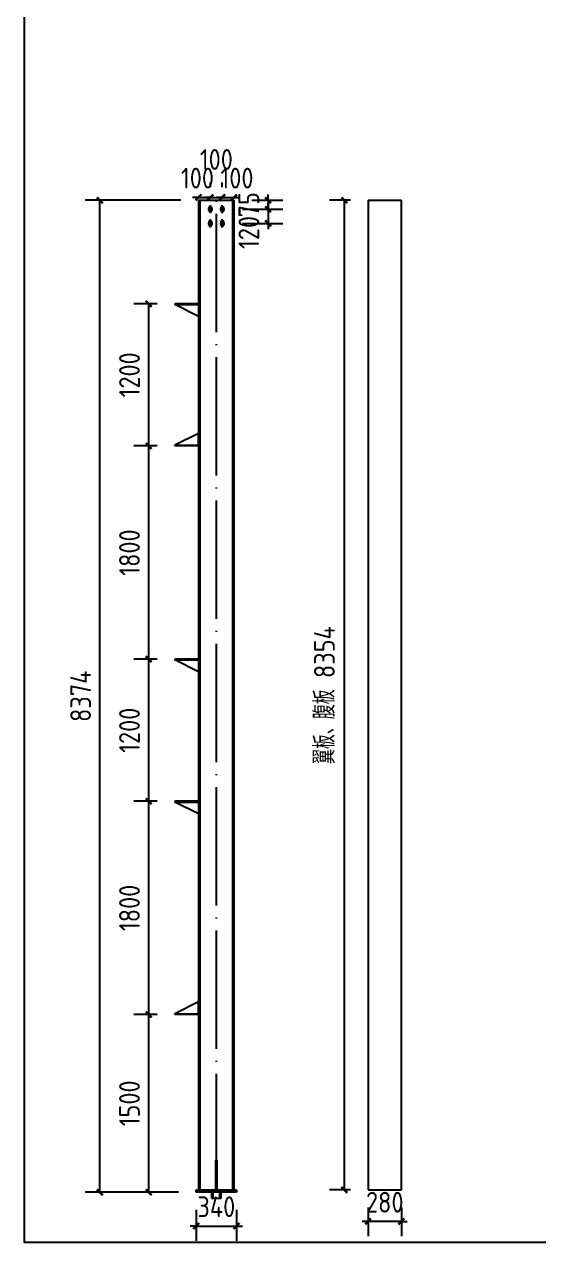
# Model space of a CAD drawing. Extents: x 102162 to 621267, y -39398 to 328893.
# Drawn here: x 354612 to 363292, y 233602 to 254171 of the extents above; entities that cross this region are included whole.
import ezdxf

# ---------------------------------------------------------------- set-up
doc = ezdxf.new("R2010")
doc.units = 0
doc.header["$LTSCALE"] = 1000
doc.header["$MEASUREMENT"] = 0
doc.linetypes.add('DOTE', pattern=[2.42, 2, -0.2, 0.02, -0.2])
doc.styles.get("Standard").update_dxf_attribs({"font": 'gbenor.shx', "bigfont": 'gbcbig.shx'})
doc.dimstyles.get("Standard").update_dxf_attribs({"dimscale": 100, "dimtxt": 3.5, "dimasz": 1, "dimexe": 2.5, "dimexo": 3, "dimgap": 1.5, "dimtad": 1, "dimdec": 0, "dimzin": 0, "dimdsep": 46, "dimtxsty": 'Standard', "dimblk": 'ARCHTICK', "dimcen": 0.09, "dimadec": 0, "dimazin": 0, "dimtfac": 1, "dimtdec": 0, "dimtix": 1, "dimtmove": 2, "dimatfit": 3, "dimfxl": 1, "dimtolj": 1, "dimtzin": 0, "dimarcsym": 0})

# ---------------------------------------------------------------- blocks, each defined once
blk = doc.blocks.new('_ArchTick')
at = {"color": 0, "linetype": 'ByBlock', "const_width": 0.4}
blk.add_lwpolyline([(-0.5, -0.5), (0.5, 0.5)], dxfattribs=at)
blk = doc.blocks.new('*D1319')
at = {"color": 0, "lineweight": -2}
for p, q in [((357552, 251501), (357552, 251500)), ((357752, 251421), (357752, 251500)), ((357552, 251250), (357452, 251250)), ((357552, 251250), (357752, 251250)), ((357752, 251250), (357852, 251250))]:
    blk.add_line(p, q, dxfattribs=at)
at = {"layer": 'Defpoints', "color": 0}
for p in [(357552, 251201), (357752, 251250), (357752, 251121)]:
    blk.add_point(p, dxfattribs=at)
at = {"color": 0, "lineweight": -2, "xscale": 100, "yscale": 100, "zscale": 100}
blk.add_blockref('_ArchTick', (357552, 251250), dxfattribs=at)
at = {"color": 0, "lineweight": -2, "xscale": 100, "yscale": 100, "zscale": 100, "rotation": 180}
blk.add_blockref('_ArchTick', (357752, 251250), dxfattribs=at)
at = {"color": 0, "insert": (357533, 251575), "char_height": 350, "attachment_point": 5}
blk.add_mtext('\\A1;100', dxfattribs=at)
blk = doc.blocks.new('*D1320')
at = {"color": 0, "lineweight": -2}
for p, q in [((357752, 251421), (357752, 251500)), ((357952, 251421), (357952, 251500)), ((357752, 251250), (357652, 251250)), ((357752, 251250), (357952, 251250)), ((357952, 251250), (358052, 251250))]:
    blk.add_line(p, q, dxfattribs=at)
at = {"layer": 'Defpoints', "color": 0}
for p in [(357952, 251250), (357752, 251121), (357952, 251121)]:
    blk.add_point(p, dxfattribs=at)
at = {"color": 0, "lineweight": -2, "xscale": 100, "yscale": 100, "zscale": 100}
blk.add_blockref('_ArchTick', (357752, 251250), dxfattribs=at)
at = {"color": 0, "lineweight": -2, "xscale": 100, "yscale": 100, "zscale": 100, "rotation": 180}
blk.add_blockref('_ArchTick', (357952, 251250), dxfattribs=at)
at = {"color": 0, "insert": (357852, 251890), "char_height": 350, "attachment_point": 5}
blk.add_mtext('\\A1;100', dxfattribs=at)
blk = doc.blocks.new('*D1321')
at = {"color": 0, "lineweight": -2}
for p, q in [((357952, 251421), (357952, 251500)), ((358152, 251501), (358152, 251500)), ((357952, 251250), (357852, 251250)), ((357952, 251250), (358152, 251250)), ((358152, 251250), (358252, 251250))]:
    blk.add_line(p, q, dxfattribs=at)
at = {"layer": 'Defpoints', "color": 0}
for p in [(358152, 251250), (358152, 251201), (357952, 251121)]:
    blk.add_point(p, dxfattribs=at)
at = {"color": 0, "lineweight": -2, "xscale": 100, "yscale": 100, "zscale": 100}
blk.add_blockref('_ArchTick', (357952, 251250), dxfattribs=at)
at = {"color": 0, "lineweight": -2, "xscale": 100, "yscale": 100, "zscale": 100, "rotation": 180}
blk.add_blockref('_ArchTick', (358152, 251250), dxfattribs=at)
at = {"color": 0, "insert": (358200, 251575), "char_height": 350, "attachment_point": 5}
blk.add_mtext('\\A1;100', dxfattribs=at)
blk = doc.blocks.new('*D1322')
at = {"color": 0, "lineweight": -2}
for p, q in [((356852, 237453), (356461, 237453)), ((356711, 234453), (356711, 237453)), ((357212, 234453), (356461, 234453))]:
    blk.add_line(p, q, dxfattribs=at)
at = {"layer": 'Defpoints', "color": 0}
for p in [(356711, 237453), (357152, 237453), (357512, 234453)]:
    blk.add_point(p, dxfattribs=at)
at = {"color": 0, "lineweight": -2, "xscale": 100, "yscale": 100, "zscale": 100}
for p, rotation in [((356711, 237453), 90), ((356711, 234453), 270)]:
    blk.add_blockref('_ArchTick', p, dxfattribs=dict(at, rotation=rotation))
at = {"color": 0, "insert": (356386, 235953), "char_height": 350, "attachment_point": 5, "rotation": 90}
blk.add_mtext('\\A1;1500', dxfattribs=at)
blk = doc.blocks.new('*D1323')
at = {"color": 0, "lineweight": -2}
for p, q in [((356852, 241053), (356461, 241053)), ((356711, 237453), (356711, 241053)), ((356852, 237453), (356461, 237453))]:
    blk.add_line(p, q, dxfattribs=at)
at = {"layer": 'Defpoints', "color": 0}
for p in [(356711, 241053), (357152, 241053), (357152, 237453)]:
    blk.add_point(p, dxfattribs=at)
at = {"color": 0, "lineweight": -2, "xscale": 100, "yscale": 100, "zscale": 100}
for p, rotation in [((356711, 241053), 90), ((356711, 237453), 270)]:
    blk.add_blockref('_ArchTick', p, dxfattribs=dict(at, rotation=rotation))
at = {"color": 0, "insert": (356386, 239253), "char_height": 350, "attachment_point": 5, "rotation": 90}
blk.add_mtext('\\A1;1800', dxfattribs=at)
blk = doc.blocks.new('*D1324')
at = {"color": 0, "lineweight": -2}
for p, q in [((356852, 243453), (356461, 243453)), ((356711, 241053), (356711, 243453)), ((356852, 241053), (356461, 241053))]:
    blk.add_line(p, q, dxfattribs=at)
at = {"layer": 'Defpoints', "color": 0}
for p in [(356711, 243453), (357152, 243453), (357152, 241053)]:
    blk.add_point(p, dxfattribs=at)
at = {"color": 0, "lineweight": -2, "xscale": 100, "yscale": 100, "zscale": 100}
for p, rotation in [((356711, 243453), 90), ((356711, 241053), 270)]:
    blk.add_blockref('_ArchTick', p, dxfattribs=dict(at, rotation=rotation))
at = {"color": 0, "insert": (356386, 242253), "char_height": 350, "attachment_point": 5, "rotation": 90}
blk.add_mtext('\\A1;1200', dxfattribs=at)
blk = doc.blocks.new('*D1325')
at = {"color": 0, "lineweight": -2}
for p, q in [((356852, 247053), (356461, 247053)), ((356711, 243453), (356711, 247053)), ((356852, 243453), (356461, 243453))]:
    blk.add_line(p, q, dxfattribs=at)
at = {"layer": 'Defpoints', "color": 0}
for p in [(356711, 247053), (357152, 247053), (357152, 243453)]:
    blk.add_point(p, dxfattribs=at)
at = {"color": 0, "lineweight": -2, "xscale": 100, "yscale": 100, "zscale": 100}
for p, rotation in [((356711, 247053), 90), ((356711, 243453), 270)]:
    blk.add_blockref('_ArchTick', p, dxfattribs=dict(at, rotation=rotation))
at = {"color": 0, "insert": (356386, 245253), "char_height": 350, "attachment_point": 5, "rotation": 90}
blk.add_mtext('\\A1;1800', dxfattribs=at)
blk = doc.blocks.new('*D1326')
at = {"color": 0, "lineweight": -2}
for p, q in [((356852, 249453), (356461, 249453)), ((356711, 247053), (356711, 249453)), ((356852, 247053), (356461, 247053))]:
    blk.add_line(p, q, dxfattribs=at)
at = {"layer": 'Defpoints', "color": 0}
for p in [(356711, 249453), (357152, 249453), (357152, 247053)]:
    blk.add_point(p, dxfattribs=at)
at = {"color": 0, "lineweight": -2, "xscale": 100, "yscale": 100, "zscale": 100}
for p, rotation in [((356711, 249453), 90), ((356711, 247053), 270)]:
    blk.add_blockref('_ArchTick', p, dxfattribs=dict(at, rotation=rotation))
at = {"color": 0, "insert": (356386, 248253), "char_height": 350, "attachment_point": 5, "rotation": 90}
blk.add_mtext('\\A1;1200', dxfattribs=at)
blk = doc.blocks.new('*D1313')
at = {"color": 0, "lineweight": -2}
for p, q in [((357252, 251201), (355636, 251201)), ((355886, 234453), (355886, 251201)), ((357212, 234453), (355636, 234453))]:
    blk.add_line(p, q, dxfattribs=at)
at = {"layer": 'Defpoints', "color": 0}
for p in [(355886, 251201), (357552, 251201), (357512, 234453)]:
    blk.add_point(p, dxfattribs=at)
at = {"color": 0, "lineweight": -2, "xscale": 100, "yscale": 100, "zscale": 100}
for p, rotation in [((355886, 251201), 90), ((355886, 234453), 270)]:
    blk.add_blockref('_ArchTick', p, dxfattribs=dict(at, rotation=rotation))
at = {"color": 0, "insert": (355561, 242827), "char_height": 350, "attachment_point": 5, "rotation": 90}
blk.add_mtext('\\A1;8374', dxfattribs=at)
blk = doc.blocks.new('*D1327')
at = {"color": 0, "lineweight": -2}
for p, q in [((358452, 251201), (358976, 251201)), ((358726, 251201), (358726, 251301)), ((358726, 251201), (358726, 251051)), ((358293, 251051), (358976, 251051)), ((358726, 251051), (358726, 250951))]:
    blk.add_line(p, q, dxfattribs=at)
at = {"layer": 'Defpoints', "color": 0}
for p in [(358152, 251201), (357993, 251051), (358726, 251051)]:
    blk.add_point(p, dxfattribs=at)
at = {"color": 0, "lineweight": -2, "xscale": 100, "yscale": 100, "zscale": 100}
for p, rotation in [((358726, 251201), 270), ((358726, 251051), 90)]:
    blk.add_blockref('_ArchTick', p, dxfattribs=dict(at, rotation=rotation))
at = {"color": 0, "insert": (358401, 251126), "char_height": 350, "attachment_point": 5, "rotation": 90}
blk.add_mtext('\\A1;75', dxfattribs=at)
blk = doc.blocks.new('*D1328')
at = {"color": 0, "lineweight": -2}
for p, q in [((358293, 251051), (358976, 251051)), ((358726, 251051), (358726, 251151)), ((358726, 251051), (358726, 250811)), ((358293, 250811), (358976, 250811)), ((358726, 250811), (358726, 250711))]:
    blk.add_line(p, q, dxfattribs=at)
at = {"layer": 'Defpoints', "color": 0}
for p in [(357993, 251051), (357993, 250811), (358726, 250811)]:
    blk.add_point(p, dxfattribs=at)
at = {"color": 0, "lineweight": -2, "xscale": 100, "yscale": 100, "zscale": 100}
for p, rotation in [((358726, 251051), 270), ((358726, 250811), 90)]:
    blk.add_blockref('_ArchTick', p, dxfattribs=dict(at, rotation=rotation))
at = {"color": 0, "insert": (358401, 250657), "char_height": 350, "attachment_point": 5, "rotation": 90}
blk.add_mtext('\\A1;120', dxfattribs=at)
blk = doc.blocks.new('*D1329')
at = {"color": 0, "lineweight": -2}
for p, q in [((357512, 234153), (357512, 233632)), ((358192, 234153), (358192, 233632)), ((357512, 233882), (357412, 233882)), ((357512, 233882), (358192, 233882)), ((358192, 233882), (358292, 233882))]:
    blk.add_line(p, q, dxfattribs=at)
at = {"layer": 'Defpoints', "color": 0}
for p in [(357512, 234453), (358192, 234453), (358192, 233882)]:
    blk.add_point(p, dxfattribs=at)
at = {"color": 0, "lineweight": -2, "xscale": 100, "yscale": 100, "zscale": 100}
blk.add_blockref('_ArchTick', (357512, 233882), dxfattribs=at)
at = {"color": 0, "lineweight": -2, "xscale": 100, "yscale": 100, "zscale": 100, "rotation": 180}
blk.add_blockref('_ArchTick', (358192, 233882), dxfattribs=at)
at = {"color": 0, "insert": (357852, 234207), "char_height": 350, "attachment_point": 5}
blk.add_mtext('\\A1;340', dxfattribs=at)
blk = doc.blocks.new('*D1330')
at = {"color": 0, "lineweight": -2}
for p, q in [((360415, 234193), (360415, 233709)), ((360975, 234193), (360975, 233709)), ((360415, 233959), (360315, 233959)), ((360975, 233959), (360415, 233959)), ((360975, 233959), (361075, 233959))]:
    blk.add_line(p, q, dxfattribs=at)
at = {"layer": 'Defpoints', "color": 0}
for p in [(360415, 234493), (360975, 234493), (360415, 233959)]:
    blk.add_point(p, dxfattribs=at)
at = {"color": 0, "lineweight": -2, "xscale": 100, "yscale": 100, "zscale": 100}
blk.add_blockref('_ArchTick', (360415, 233959), dxfattribs=at)
at = {"color": 0, "lineweight": -2, "xscale": 100, "yscale": 100, "zscale": 100, "rotation": 180}
blk.add_blockref('_ArchTick', (360975, 233959), dxfattribs=at)
at = {"color": 0, "insert": (360695, 234284), "char_height": 350, "attachment_point": 5}
blk.add_mtext('\\A1;280', dxfattribs=at)
blk = doc.blocks.new('*D1331')
at = {"color": 0, "lineweight": -2}
for p, q in [((360115, 251201), (359763, 251201)), ((360013, 234493), (360013, 251201)), ((360115, 234493), (359763, 234493))]:
    blk.add_line(p, q, dxfattribs=at)
at = {"layer": 'Defpoints', "color": 0}
for p in [(360013, 251201), (360415, 251201), (360415, 234493)]:
    blk.add_point(p, dxfattribs=at)
at = {"color": 0, "lineweight": -2, "xscale": 100, "yscale": 100, "zscale": 100}
for p, rotation in [((360013, 251201), 90), ((360013, 234493), 270)]:
    blk.add_blockref('_ArchTick', p, dxfattribs=dict(at, rotation=rotation))
at = {"color": 0, "insert": (359677, 242847), "char_height": 350, "attachment_point": 5, "rotation": 90}
blk.add_mtext('\\A1;翼板、腹板 8354', dxfattribs=at)

msp = doc.modelspace()

# ---------------------------------------------------------------- linework, layer by layer
for p, q in [((357551.9, 251201.2), (357551.9, 234493.2)), ((357551.9, 251201.2), (358151.9, 251201.2)), ((357571.9, 251201.2), (357571.9, 234493.2)), ((358131.9, 234493.2), (358131.9, 251201.2)), ((358151.9, 234493.2), (358151.9, 251201.2)), ((360415.1, 251201.2), (360415.1, 234493.2)), ((360415.1, 251201.2), (360975.1, 251201.2)), ((360975.1, 234493.2), (360975.1, 251201.2)), ((357711, 251051.2), (357792.8, 251051.2)), ((357751.9, 250981.2), (357751.9, 251121.1)), ((357911, 251051.2), (357992.8, 251051.2)), ((357951.9, 250981.2), (357951.9, 251121.1)), ((357711, 250811.2), (357792.8, 250811.2)), ((357751.9, 250741.2), (357751.9, 250881.1)), ((357911, 250811.2), (357992.8, 250811.2)), ((357951.9, 250741.2), (357951.9, 250881.1)), ((357551.9, 234493.2), (358151.9, 234493.2)), ((360415.1, 234493.2), (360975.1, 234493.2))]:
    msp.add_line(p, q)
at = {"color": 1, "linetype": 'DOTE'}
msp.add_line((357851.9, 234453.2), (357851.9, 251201.2), dxfattribs=at)
at = {"color": 2}
for p, q in [((357551.9, 249453.2), (357151.9, 249453.2)), ((357151.9, 249453.2), (357151.9, 249441.2)), ((357151.9, 249441.2), (357551.9, 249441.2)), ((357551.9, 249241.2), (357151.9, 249441.2)), ((357551.9, 249441.2), (357551.9, 249241.2)), ((357551.9, 247265.2), (357151.9, 247065.2)), ((357551.9, 247065.2), (357551.9, 247265.2)), ((357151.9, 247053.2), (357151.9, 247065.2)), ((357151.9, 247065.2), (357551.9, 247065.2)), ((357551.9, 247053.2), (357151.9, 247053.2)), ((357551.9, 243453.2), (357151.9, 243453.2)), ((357151.9, 243453.2), (357151.9, 243441.2)), ((357151.9, 243441.2), (357551.9, 243441.2)), ((357551.9, 243241.2), (357151.9, 243441.2)), ((357551.9, 243441.2), (357551.9, 243241.2)), ((357551.9, 241053.2), (357151.9, 241053.2)), ((357151.9, 241053.2), (357151.9, 241041.2)), ((357151.9, 241041.2), (357551.9, 241041.2)), ((357551.9, 240841.2), (357151.9, 241041.2)), ((357551.9, 241041.2), (357551.9, 240841.2)), ((357551.9, 237665.2), (357151.9, 237465.2)), ((357551.9, 237465.2), (357551.9, 237665.2)), ((357151.9, 237453.2), (357151.9, 237465.2)), ((357151.9, 237465.2), (357551.9, 237465.2)), ((357551.9, 237453.2), (357151.9, 237453.2)), ((357843.9, 234493.2), (357843.9, 234993.2)), ((357843.9, 234993.2), (357851.9, 234993.2)), ((357851.9, 234993.2), (357843.9, 234993.2)), ((357843.9, 234993.2), (357843.9, 234493.2)), ((357851.9, 234993.2), (357859.9, 234993.2)), ((357859.9, 234993.2), (357851.9, 234993.2)), ((357859.9, 234993.2), (357859.9, 234493.2)), ((357859.9, 234493.2), (357859.9, 234993.2)), ((357511.9, 234453.2), (357511.9, 234493.2)), ((357511.9, 234493.2), (358191.9, 234493.2)), ((357859.9, 234493.2), (357843.9, 234493.2)), ((357859.9, 234493.2), (357843.9, 234493.2)), ((357843.9, 234493.2), (357859.9, 234493.2)), ((358191.9, 234493.2), (358191.9, 234453.2)), ((357851.9, 234453.2), (357511.9, 234453.2)), ((358191.9, 234453.2), (357851.9, 234453.2))]:
    msp.add_line(p, q, dxfattribs=at)
at = {"color": 6}
for p, q in [((357771.9, 234453.2), (357771.9, 234353.2)), ((357771.9, 234353.2), (357931.9, 234353.2)), ((357791.9, 234453.2), (357791.9, 234353.2)), ((357911.9, 234353.2), (357911.9, 234453.2)), ((357931.9, 234353.2), (357931.9, 234453.2))]:
    msp.add_line(p, q, dxfattribs=at)
msp.add_lwpolyline([(354611.7, 254601.7), (384311.7, 254601.7), (384311.7, 233601.7), (354611.7, 233601.7)], close=True)
for centre in [(357751.9, 251051.2), (357951.9, 251051.2), (357751.9, 250811.2), (357951.9, 250811.2)]:
    msp.add_ellipse(centre, major_axis=(0.9, 50), ratio=0.4180132)

# ---------------------------------------------------------------- dimensions: what is measured, and where the dimension line sits
at = {"color": 3}
for base, p1, p2, picture, middle in [((357951.9, 251250.3), (357751.9, 251121.1), (357951.9, 251121.1), '*D1320', (357851.9, 251889.7)), ((357751.9, 251250.3), (357551.9, 251201.2), (357751.9, 251121.1), '*D1319', (357533.3, 251575.3)), ((358151.9, 251250.3), (357951.9, 251121.1), (358151.9, 251201.2), '*D1321', (358200.4, 251574.5))]:
    dim = msp.add_linear_dim(base=base, p1=p1, p2=p2, dimstyle='Standard', override={"dimlfac": 0.5}, dxfattribs=at)
    dim.commit()
    dim.dimension.update_dxf_attribs({"geometry": picture, "text_midpoint": middle, "dimtype": 160})
for base, p1, p2, picture, middle in [((358725.9, 251051.2), (358151.9, 251201.2), (357992.8, 251051.2), '*D1327', (358400.9, 251126.2)), ((355886.3, 251201.2), (357511.9, 234453.2), (357551.9, 251201.2), '*D1313', (355561.3, 242827.2)), ((356710.7, 249453.2), (357151.9, 247053.2), (357151.9, 249453.2), '*D1326', (356385.7, 248253.2)), ((356710.7, 247053.2), (357151.9, 243453.2), (357151.9, 247053.2), '*D1325', (356385.7, 245253.2)), ((356710.7, 243453.2), (357151.9, 241053.2), (357151.9, 243453.2), '*D1324', (356385.7, 242253.2)), ((356710.7, 241053.2), (357151.9, 237453.2), (357151.9, 241053.2), '*D1323', (356385.7, 239253.2)), ((356710.7, 237453.2), (357511.9, 234453.2), (357151.9, 237453.2), '*D1322', (356385.7, 235953.2))]:
    dim = msp.add_linear_dim(base=base, p1=p1, p2=p2, angle=90, dimstyle='Standard', override={"dimlfac": 0.5}, dxfattribs=at)
    dim.commit()
    dim.dimension.update_dxf_attribs({"geometry": picture, "text_midpoint": middle})
dim = msp.add_aligned_dim(p1=(360415.1, 234493.2), p2=(360415.1, 251201.2), distance=401.9, text='翼板、腹板 8354', dimstyle='Standard', override={"dimlfac": 0.5}, dxfattribs=at)
dim.commit()
dim.dimension.update_dxf_attribs({"geometry": '*D1331', "text_midpoint": (359676.6, 242847.2)})
dim = msp.add_linear_dim(base=(358725.9, 250811.2), p1=(357992.8, 251051.2), p2=(357992.8, 250811.2), angle=90, dimstyle='Standard', override={"dimlfac": 0.5}, dxfattribs=at)
dim.commit()
dim.dimension.update_dxf_attribs({"geometry": '*D1328', "text_midpoint": (358400.9, 250657.3), "dimtype": 160})
dim = msp.add_aligned_dim(p1=(360975.1, 234493.2), p2=(360415.1, 234493.2), distance=533.8, dimstyle='Standard', override={"dimlfac": 0.5}, dxfattribs=at)
dim.commit()
dim.dimension.update_dxf_attribs({"geometry": '*D1330', "text_midpoint": (360695.1, 234284.4)})
dim = msp.add_linear_dim(base=(358191.9, 233881.9), p1=(357511.9, 234453.2), p2=(358191.9, 234453.2), dimstyle='Standard', override={"dimlfac": 0.5}, dxfattribs=at)
dim.commit()
dim.dimension.update_dxf_attribs({"geometry": '*D1329', "text_midpoint": (357851.9, 234206.9)})

doc.saveas('drawing.dxf')
